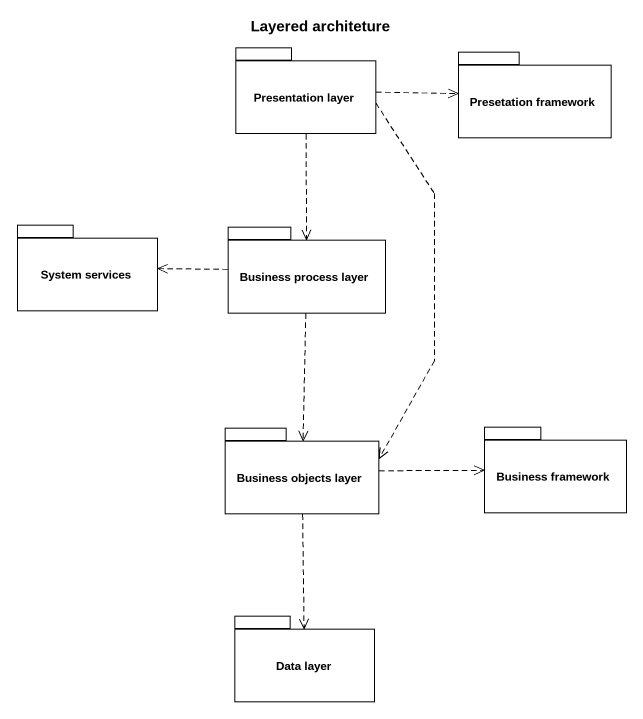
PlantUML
@startuml
title Layered architeture
package "Presentation layer" as Presentation_layer {
}
package "Presetation framework" as Presetation_framework {
}
package "System services" as System_services {
}
package "Business process layer" as Business_process_layer {
}
package "Business objects layer" as Business_objects_layer {
}
package "Business framework" as Business_framework {
}
package "Data layer" as Data_layer {
}
Presentation_layer .right.> Presetation_framework
Presentation_layer ..> Business_process_layer
Presentation_layer ..> Business_objects_layer
Business_process_layer .left.> System_services
Business_process_layer ..> Business_objects_layer
Business_objects_layer .right.> Business_framework
Business_objects_layer ..> Data_layer
@enduml
